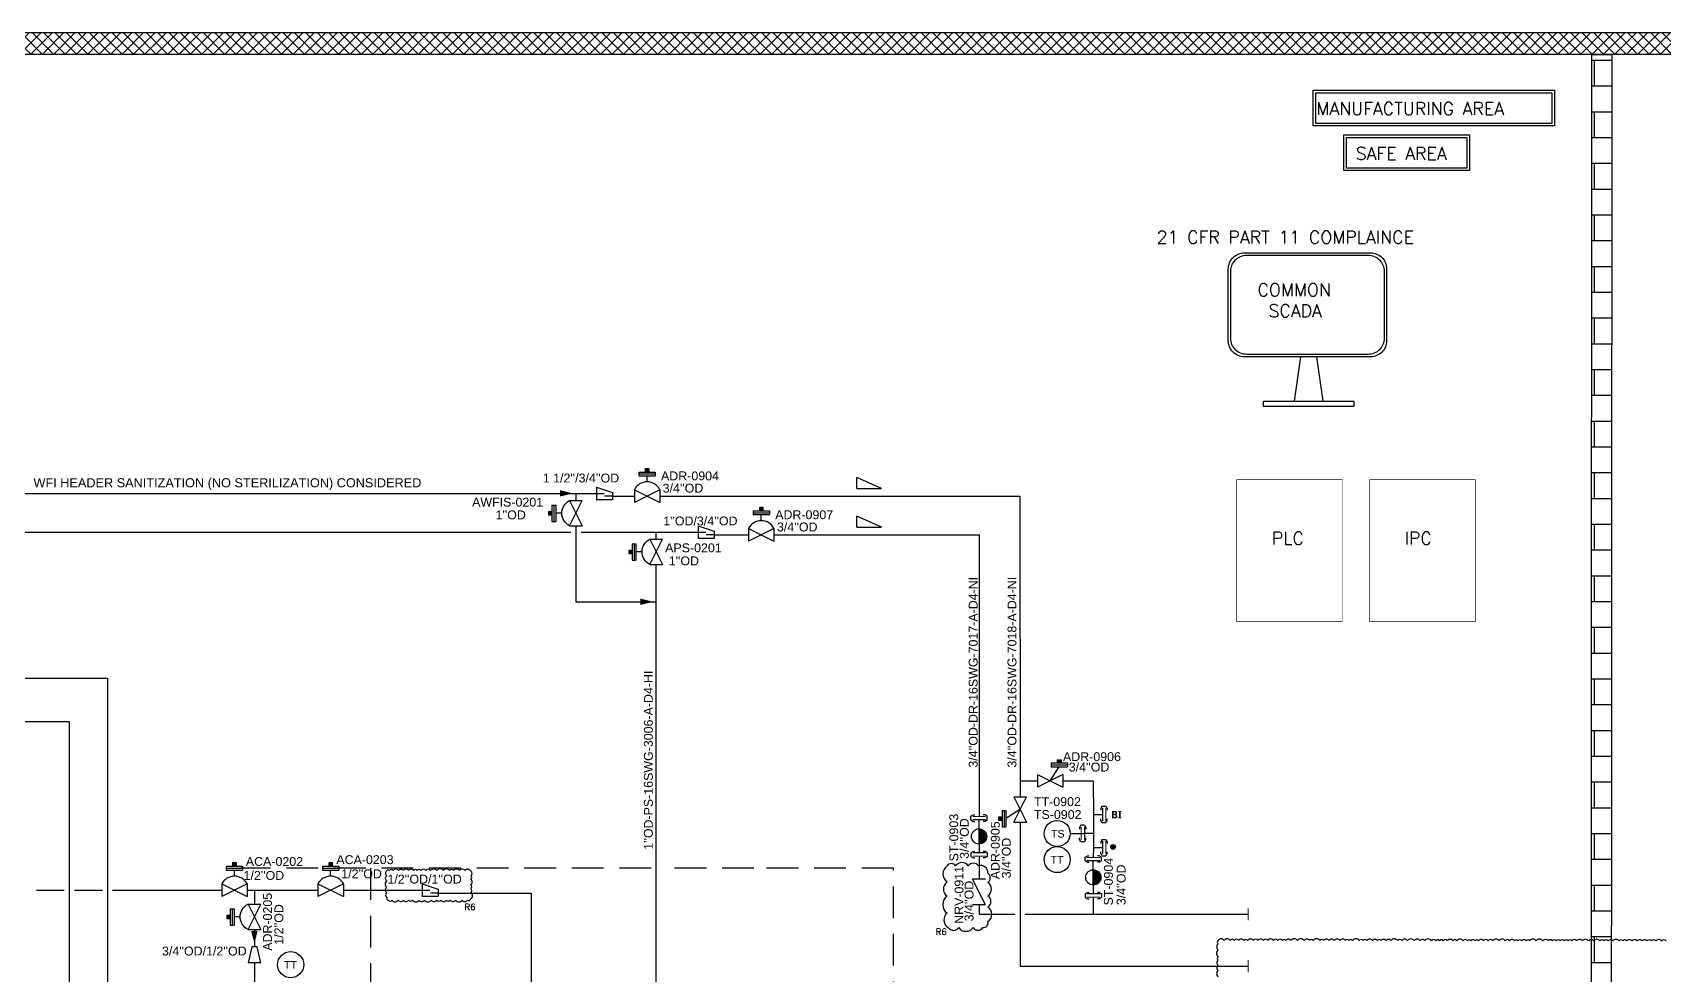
# Model space of a CAD drawing. Header units: millimetres. Extents: x -6754 to 5895, y -4820 to 1016.
# Drawn here: x -3227 to -2584, y -1371 to -999 of the extents above; entities that cross this region are included whole.
import ezdxf
from ezdxf.enums import TextEntityAlignment as Align

# ---------------------------------------------------------------- set-up
doc = ezdxf.new("R2010")
doc.units = ezdxf.units.MM
doc.linetypes.add('ACAD_ISO04W100', pattern=[30.5, 24, -3, 0.5, -3])
doc.linetypes.add('HIDDEN', pattern=[0.375, 0.25, -0.125])
doc.layers.get('0').update_dxf_attribs({"linetype": 'CONTINUOUS'})
for name, color, linetype in [('A---SIGLD-CONN-EL', 7, 'CONTINUOUS'), ('E---INDID------', 7, 'CONTINUOUS'), ('E---INDID-TEXT-25-35', 2, 'CONTINUOUS'), ('P---PFLTD-TEXT-25-35', 2, 'CONTINUOUS'), ('P---PLINB-32002', 7, 'CONTINUOUS'), ('P---PLINB-CA037', 7, 'CONTINUOUS'), ('P---PLINB-CHWR006', 7, 'CONTINUOUS'), ('P---PLINB-CON003', 7, 'CONTINUOUS'), ('P---PLINB-DRH003', 7, 'CONTINUOUS'), ('P---PLINB-DRH016', 7, 'CONTINUOUS'), ('P---PLINB-DRH060', 7, 'CONTINUOUS'), ('P---PLINB-DRH062', 7, 'CONTINUOUS'), ('P---PLINB-DRH065', 7, 'CONTINUOUS'), ('P---PLINB-DROD016', 7, 'CONTINUOUS'), ('P---PLINB-PS02', 7, 'CONTINUOUS'), ('P---PLINB-PS040', 7, 'CONTINUOUS'), ('P---PLINB-WFIS002', 7, 'CONTINUOUS'), ('P---PLINB-WFIS011', 7, 'CONTINUOUS'), ('P---PLIND-TEXT-25-35', 2, 'CONTINUOUS'), ('P---PREDD-TEXT-18-25', 3, 'CONTINUOUS'), ('P---PVLSD-TEXT-18-25', 3, 'CONTINUOUS'), ('P---PVLSD-TEXT-25-35', 2, 'CONTINUOUS'), ('P---TANKB-V02', 7, 'CONTINUOUS'), ('P---TANKB-V09', 7, 'CONTINUOUS'), ('SHEET', 7, 'CONTINUOUS'), ('VALVE', 6, 'CONTINUOUS')]:
    doc.layers.add(name, color=color, linetype=linetype)
doc.styles.add('ROMANS', font='romans.shx')
doc.styles.add('ROMANT', font='romant.shx')
doc.styles.get("Standard").update_dxf_attribs({"font": 'arial.ttf'})
doc.dimstyles.get("Standard").update_dxf_attribs({"dimtxt": 2.5, "dimasz": 2.5, "dimexe": 1.25, "dimexo": 0.625, "dimtad": 1, "dimdec": 4, "dimdsep": 46, "dimlunit": 6, "dimtxsty": 'STANDARD', "dimcen": 2.5, "dimadec": 0, "dimazin": 0, "dimtfac": 1, "dimtdec": 4, "dimtmove": 0, "dimatfit": 3, "dimfxl": 1, "dimtolj": 1, "dimtzin": 0, "dimarcsym": 0})

# ---------------------------------------------------------------- blocks, each defined once
blk = doc.blocks.new('ADV')
at = {"color": 6}
blk.add_arc((1709.4, 811.99), 5.59, 26.56505, 153.43495, dxfattribs=at)
at = {"layer": 'VALVE'}
for p, q in [((1706.18, 821.46), (1712.63, 821.46)), ((1706.18, 821.46), (1706.18, 819.98)), ((1706.18, 820.72), (1712.63, 820.72)), ((1706.18, 819.98), (1712.63, 819.98)), ((1709.4, 817.58), (1709.4, 819.98)), ((1712.63, 821.46), (1712.63, 819.98)), ((1704.4, 814.49), (1704.4, 809.49)), ((1714.4, 814.49), (1704.4, 809.49)), ((1704.4, 814.49), (1714.4, 809.49)), ((1714.4, 814.49), (1714.4, 809.49))]:
    blk.add_line(p, q, dxfattribs=at)
blk = doc.blocks.new('phi_15863337230')
at = {"color": 0, "linetype": 'ByBlock'}
blk.add_blockref('ADV', (-1709.4, -811.99), dxfattribs=at)
at = {"flags": 1}
blk.add_attdef('PHI_CONNECTIONPOINT', (-5, 0), '', height=0.1, rotation=180, dxfattribs=at)
for tag, p in [('PHI_INSERTPOINT', (0, 0)), ('PHI_CONNECTIONPOINT', (5, 0))]:
    blk.add_attdef(tag, p, '', height=0.1, dxfattribs=at)
for tag, p in [('PRJ_TAG_B', (-8.12, -5.93)), ('DNCALC', (-3.96, -9.44))]:
    blk.add_attdef(tag, p, '', height=2.5)
blk = doc.blocks.new('phi_15863337301')
at = {"color": 0, "linetype": 'ByBlock'}
blk.add_blockref('ADV', (-1709.4, -811.99), dxfattribs=at)
at = {"flags": 1}
blk.add_attdef('PHI_CONNECTIONPOINT', (-5, 0), '', height=0.1, rotation=180, dxfattribs=at)
for tag, p in [('PHI_INSERTPOINT', (0, 0)), ('PHI_CONNECTIONPOINT', (5, 0))]:
    blk.add_attdef(tag, p, '', height=0.1, dxfattribs=at)
for tag, p in [('PRJ_TAG_B', (-8.12, -5.93)), ('DNCALC', (-3.96, -9.44))]:
    blk.add_attdef(tag, p, '', height=2.5)
blk = doc.blocks.new('A$C6A174CB4')
at = {"color": 6}
for p, q in [((0, 6.3), (7.6, 6.3)), ((15.9, 3.6), (8.1, 3.6)), ((15.9, 7.3), (15.9, 0))]:
    blk.add_line(p, q, dxfattribs=at)
at = {"layer": 'VALVE', "color": 6}
for p, q in [((0, 12.6), (0, 0)), ((0, 12.6), (15.9, 7.3)), ((15.9, 0), (0, 0))]:
    blk.add_line(p, q, dxfattribs=at)
blk = doc.blocks.new('phi_16765286620')
at = {"color": 0, "linetype": 'ByBlock', "xscale": -0.395994, "yscale": 0.395994, "zscale": 0.395994, "rotation": 180}
blk.add_blockref('A$C6A174CB4', (-6.28, 1.44), dxfattribs=at)
at = {"flags": 1}
blk.add_attdef('PHI_CONNECTIONPOINT', (0, 0), '', height=0.1, dxfattribs=at)
blk.add_attdef('SPECRED', (-9.81, -7.24), '', height=2.5)
for tag in ['PHI_CONNECTIONPOINT', 'PHI_INSERTPOINT']:
    blk.add_attdef(tag, (-6.28, -1.06), '', height=0.1, rotation=180, dxfattribs=at)
blk = doc.blocks.new('APV')
at = {"color": 6}
blk.add_line((1637.22, 801.29), (1640.82, 806.87), dxfattribs=at)
at = {"layer": 'VALVE'}
for p, q in [((1632.22, 803.79), (1632.22, 798.79)), ((1642.22, 803.79), (1632.22, 798.79)), ((1632.22, 803.79), (1642.22, 798.79)), ((1637.59, 808.35), (1644.05, 808.35)), ((1637.59, 808.35), (1637.59, 806.87)), ((1637.59, 807.61), (1644.05, 807.61)), ((1637.59, 806.87), (1644.05, 806.87)), ((1642.22, 803.79), (1642.22, 798.79)), ((1644.05, 808.35), (1644.05, 806.87))]:
    blk.add_line(p, q, dxfattribs=at)
blk = doc.blocks.new('phi_16763042120')
at = {"color": 0, "linetype": 'ByBlock'}
blk.add_blockref('APV', (-1637.22, -801.29), dxfattribs=at)
at = {"flags": 1}
blk.add_attdef('PHI_CONNECTIONPOINT', (-5, 0), '', height=0.1, rotation=180, dxfattribs=at)
for tag, p in [('PHI_INSERTPOINT', (0, 0)), ('PHI_CONNECTIONPOINT', (5, 0))]:
    blk.add_attdef(tag, p, '', height=0.1, dxfattribs=at)
at = {"color": 7}
for tag, p in [('PRJ_TAG_B', (-13.53, -6.4)), ('DNCALC', (-9.38, -11.66))]:
    blk.add_attdef(tag, p, '', height=3.5, dxfattribs=at)
blk = doc.blocks.new('phi_15825452495')
at = {"color": 0, "linetype": 'ByBlock'}
blk.add_blockref('APV', (-1637.22, -801.29), dxfattribs=at)
at = {"flags": 1}
blk.add_attdef('PHI_CONNECTIONPOINT', (-5, 0), '', height=0.1, rotation=180, dxfattribs=at)
for tag, p in [('PHI_INSERTPOINT', (0, 0)), ('PHI_CONNECTIONPOINT', (5, 0))]:
    blk.add_attdef(tag, p, '', height=0.1, dxfattribs=at)
for tag, p in [('PRJ_TAG_B', (-8.12, -6.4)), ('DNCALC', (-3.96, -9.91))]:
    blk.add_attdef(tag, p, '', height=2.5)
blk = doc.blocks.new('rgyjryjyfrjfhjgfgj')
at = {"color": 0, "linetype": 'ByBlock'}
for p, q in [((716.48, 396.87), (717.39, 397.41)), ((716.48, 395.42), (717.39, 394.88)), ((717.39, 397.41), (718.05, 397.41)), ((717.39, 394.88), (718.05, 394.88)), ((722.07, 397.41), (721.4, 397.41)), ((722.07, 394.88), (721.4, 394.88)), ((722.97, 396.87), (722.07, 397.41)), ((722.97, 395.42), (722.07, 394.88)), ((722.97, 395.42), (722.97, 396.87))]:
    blk.add_line(p, q, dxfattribs=at)
at = {"color": 6, "linetype": 'ByBlock'}
blk.add_line((719.73, 391.95), (719.73, 395.48), dxfattribs=at)
at = {"color": 1, "linetype": 'ByBlock', "lineweight": 15}
blk.add_lwpolyline([(717.23, 396.8), (722.23, 396.8)], dxfattribs=at)
at = {"color": 6, "linetype": 'ByBlock'}
blk.add_lwpolyline([(717.23, 395.48), (722.23, 395.48)], dxfattribs=at)
blk = doc.blocks.new('phi_15825218758')
at = {"color": 0, "linetype": 'ByBlock'}
blk.add_line((-3.24, 3.47), (-3.24, 4.92), dxfattribs=at)
blk.add_blockref('rgyjryjyfrjfhjgfgj', (-719.73, -391.95), dxfattribs=at)
at = {"flags": 1}
for p, rotation in [((0, 4.85), 90), ((0, 0), 270)]:
    blk.add_attdef('PHI_CONNECTIONPOINT', p, '', height=0.1, rotation=rotation, dxfattribs=at)
blk = doc.blocks.new('phi_158252426326')
at = {"color": 0, "linetype": 'ByBlock'}
blk.add_line((-4.27, 0), (1.56, 0), dxfattribs=at)
blk.add_circle((-9.41, 0), 5.14, dxfattribs=at)
blk.add_text('TS', height=3, dxfattribs=at).set_placement((-11.86, -1.59))
blk.add_attdef('DEVICE', (-13.49, 5.97), '', height=3.5)
at = {"flags": 1}
for tag in ['PHI_CONNECTIONPOINT', 'PHI_INSERTPOINT']:
    blk.add_attdef(tag, (-16.11, -0.29), '', height=0.1, dxfattribs=at)
blk = doc.blocks.new('phi_158252436928')
at = {"color": 0, "linetype": 'ByBlock'}
blk.add_circle((-5.14, 0), 5.14, dxfattribs=at)
blk.add_text('TT', height=3, rotation=359.98786, dxfattribs=at).set_placement((-7.75, -1.58))
at = {"flags": 1}
for tag in ['PHI_CONNECTIONPOINT', 'PHI_INSERTPOINT']:
    blk.add_attdef(tag, (0, 0), '', height=0.1, rotation=359.98786, dxfattribs=at)
blk.add_attdef('DEVICE', (-12.28, -9.32), '', height=3.5)
blk = doc.blocks.new('ST1')
at = {"linetype": 'ByBlock'}
h = blk.add_hatch(color=0, dxfattribs=at)
h.dxf.hatch_style = 1
h.paths.add_polyline_path([(289.45, -286.11), (289.45, -291.11, 0.414214), (291.95, -288.61, 0.414214)])
at = {"color": 0, "linetype": 'ByBlock'}
blk.add_line((289.45, -291.11), (289.45, -286.11), dxfattribs=at)
blk.add_circle((289.45, -288.61), 2.5, dxfattribs=at)
blk = doc.blocks.new('phi_15831288483')
at = {"color": 0, "linetype": 'ByBlock', "xscale": 1.2, "yscale": 1.2, "zscale": 1.2}
blk.add_blockref('ST1', (-347.34, 343.33), dxfattribs=at)
at = {"extrusion": (7.4988e-33, 1.22465e-16, -1), "flags": 1}
for tag, p, rotation in [('PHI_CONNECTIONPOINT', (0, -0.19), 90), ('PHI_CONNECTIONPOINT', (0, -6), 270), ('PHI_INSERTPOINT', (0, -6), 180)]:
    blk.add_attdef(tag, p, '', height=0.1, rotation=rotation, dxfattribs=at)
for tag, p in [('CODE', (4.53, -2.75)), ('DN1', (6.61, -7.4))]:
    blk.add_attdef(tag, p, '', height=3.5)
blk = doc.blocks.new('phi_16777711712')
at = {"color": 0, "linetype": 'ByBlock', "xscale": -0.395994, "yscale": 0.395994, "zscale": 0.395994, "rotation": 180}
blk.add_blockref('A$C6A174CB4', (-6.28, 1.44), dxfattribs=at)
at = {"flags": 1}
blk.add_attdef('PHI_CONNECTIONPOINT', (0, 0), '', height=0.1, dxfattribs=at)
blk.add_attdef('SPECRED', (-9.81, -7.24), '', height=2.5)
for tag in ['PHI_CONNECTIONPOINT', 'PHI_INSERTPOINT']:
    blk.add_attdef(tag, (-6.28, -1.06), '', height=0.1, rotation=180, dxfattribs=at)
blk = doc.blocks.new('A$C25422821')
at = {"color": 6}
blk.add_line((15.9, 9), (15.9, 3.6), dxfattribs=at)
at = {"layer": 'VALVE', "color": 6}
for p, q in [((0, 12.6), (0, 0)), ((0, 12.6), (15.9, 9)), ((15.9, 3.6), (0, 0))]:
    blk.add_line(p, q, dxfattribs=at)
blk = doc.blocks.new('phi_15825407484')
at = {"color": 0, "linetype": 'ByBlock', "xscale": 0.3945994, "yscale": 0.3945994, "zscale": 0.3945994}
blk.add_blockref('A$C25422821', (-6.26, -2.49), dxfattribs=at)
at = {"flags": 1}
for tag in ['PHI_CONNECTIONPOINT', 'PHI_INSERTPOINT']:
    blk.add_attdef(tag, (-6.26, 0), '', height=0.1, rotation=180, dxfattribs=at)
blk.add_attdef('PHI_CONNECTIONPOINT', (0, 0), '', height=0.1, dxfattribs=at)
blk.add_attdef('SPECRED', (-9.78, -6.17), '', height=2.5)
blk = doc.blocks.new('A$C66D9105F')
at = {"color": 5}
for p, q in [((0, 0), (0, 4.35)), ((9.77, 0), (0, 4.35)), ((0, 0), (9.77, 0))]:
    blk.add_line(p, q, dxfattribs=at)
blk = doc.blocks.new('A$C73A0612B')
at = {"layer": 'VALVE'}
for p, q in [((0, 12.6), (0, 0)), ((25.3, 12.6), (25.3, 0))]:
    blk.add_line(p, q, dxfattribs=at)
at = {"color": 6}
blk.add_leader([(25.3, 12.6), (0, 0)], dimstyle='STANDARD', override={"dimasz": 5}, dxfattribs=at)
blk = doc.blocks.new('phi_15826258899')
at = {"color": 0, "linetype": 'ByBlock', "xscale": 0.4, "yscale": 0.4, "zscale": 0.4}
blk.add_blockref('A$C73A0612B', (-5.05, -2.53), dxfattribs=at)
at = {"flags": 1}
blk.add_attdef('PHI_CONNECTIONPOINT', (-5.05, 0), '', height=0.1, rotation=180, dxfattribs=at)
for tag, p in [('PHI_INSERTPOINT', (0, 0)), ('PHI_CONNECTIONPOINT', (5.05, 0))]:
    blk.add_attdef(tag, p, '', height=0.1, dxfattribs=at)
for tag, p in [('TAG_PRJ', (-5.8, -5.6)), ('CODE', (-3.82, -8.78)), ('DNCALC', (-3.82, -12.17))]:
    blk.add_attdef(tag, p, '', height=2.5)

msp = doc.modelspace()

# ---------------------------------------------------------------- hatches: boundary and pattern name
h = msp.add_hatch()
h.set_pattern_fill('ANSI37', color=256)
h.set_pattern_definition([(45, (-3696.5226, -1328.917), (-2.245064, 2.245064), []), (135, (-3696.5226, -1328.917), (-2.245064, -2.245064), [])])
h.paths.add_polyline_path([(-1117.68, -1007.98), (-1117.68, -999.38), (-3957.14, -999.38), (-3957.14, -1007.98)])
h = msp.add_hatch()
h.set_pattern_fill('AR-B816', color=44, scale=0.05)
h.set_pattern_definition([(0, (-3251.266, -1741.792), (0, 10.16), []), (90, (-3251.266, -1741.792), (-10.16, 10.16), [10.16, -10.16])])
h.paths.add_polyline_path([(-2604.44, -1007.98), (-2612.24, -1007.98), (-2612.79, -2153.18), (-2604.99, -2153.18)])
h = msp.add_hatch(color=1)
h.dxf.hatch_style = 1
h.paths.add_polyline_path([(-2985.13, -1172.58), (-2983.89, -1172.58), (-2983.89, -1171.13), (-2985.13, -1171.13)])
h = msp.add_hatch(color=1)
h.dxf.hatch_style = 1
h.paths.add_polyline_path([(-3023.23, -1189.54), (-3021.99, -1189.54), (-3021.99, -1188.09), (-3023.23, -1188.09)])
h = msp.add_hatch(color=1)
h.dxf.hatch_style = 1
h.paths.add_polyline_path([(-2940.14, -1187.89), (-2938.9, -1187.89), (-2938.9, -1186.44), (-2940.14, -1186.44)])
h = msp.add_hatch(color=1)
h.dxf.hatch_style = 1
h.paths.add_polyline_path([(-2991.61, -1204.78), (-2990.37, -1204.78), (-2990.37, -1203.33), (-2991.61, -1203.33)])
h = msp.add_hatch(color=1)
h.dxf.hatch_style = 1
h.paths.add_polyline_path([(-2822.82, -1287.25), (-2821.37, -1287.25), (-2821.37, -1286.01), (-2822.82, -1286.01)])
h = msp.add_hatch(color=1)
h.dxf.hatch_style = 1
h.paths.add_polyline_path([(-2844.62, -1309.93), (-2844.62, -1308.48), (-2845.86, -1308.48), (-2845.86, -1309.93)])
h = msp.add_hatch(color=256)
h.dxf.hatch_style = 1
h.paths.add_polyline_path([(-2801.89, -1320.36, 1), (-2799.99, -1320.36, 1)])
h = msp.add_hatch(color=1)
h.dxf.hatch_style = 1
h.paths.add_polyline_path([(-3146.48, -1327.99), (-3146.48, -1326.54), (-3147.72, -1326.54), (-3147.72, -1327.99)])
h = msp.add_hatch(color=1)
h.dxf.hatch_style = 1
h.paths.add_polyline_path([(-3108.57, -1327.99), (-3108.57, -1326.54), (-3109.81, -1326.54), (-3109.81, -1327.99)])
h = msp.add_hatch(color=1)
h.dxf.hatch_style = 1
h.paths.add_polyline_path([(-3148.72, -1348.66), (-3148.72, -1347.21), (-3149.96, -1347.21), (-3149.96, -1348.66)])

# ---------------------------------------------------------------- linework, layer by layer
for p, q in [((-2727.03, -1127.17), (-2729.56, -1144.65)), ((-2715.29, -1127.17), (-2721.66, -1127.17)), ((-2718.14, -1144.65), (-2720.67, -1127.17)), ((-2729.56, -1144.65), (-2718.14, -1144.65))]:
    msp.add_line(p, q)
for points in [[(-3957.14, -999.38), (-1117.68, -999.38), (-1117.68, -1007.98), (-3957.14, -1007.98)], [(-2741.7, -1144.65), (-2706, -1144.65), (-2706, -1146.73), (-2741.7, -1146.73)]]:
    msp.add_lwpolyline(points, close=True)
at = {"color": 44}
msp.add_lwpolyline([(-2604.44, -1007.98), (-2604.99, -2153.18), (-2612.79, -2153.18), (-2612.24, -1007.98)], close=True, dxfattribs=at)
at = {"color": 1}
for points in [[(-2627.04, -1036.14), (-2722.04, -1036.14), (-2722.04, -1022.06), (-2627.04, -1022.06)], [(-2628.04, -1035.14), (-2721.04, -1035.14), (-2721.04, -1023.06), (-2628.04, -1023.06)], [(-2660.5, -1053.79), (-2709.99, -1053.79), (-2709.99, -1039.72), (-2660.5, -1039.72)], [(-2661.5, -1052.79), (-2708.99, -1052.79), (-2708.99, -1040.72), (-2661.5, -1040.72)], [(-2985.13, -1171.13), (-2983.89, -1171.13), (-2983.89, -1172.58), (-2985.13, -1172.58)], [(-3023.23, -1188.09), (-3021.99, -1188.09), (-3021.99, -1189.54), (-3023.23, -1189.54)], [(-2940.14, -1186.44), (-2938.9, -1186.44), (-2938.9, -1187.89), (-2940.14, -1187.89)], [(-2991.61, -1203.33), (-2990.37, -1203.33), (-2990.37, -1204.78), (-2991.61, -1204.78)], [(-2821.37, -1286.01), (-2821.37, -1287.25), (-2822.82, -1287.25), (-2822.82, -1286.01)], [(-2845.86, -1308.48), (-2844.62, -1308.48), (-2844.62, -1309.93), (-2845.86, -1309.93)], [(-3147.72, -1326.54), (-3146.48, -1326.54), (-3146.48, -1327.99), (-3147.72, -1327.99)], [(-3109.81, -1326.54), (-3108.57, -1326.54), (-3108.57, -1327.99), (-3109.81, -1327.99)], [(-3149.96, -1347.21), (-3148.72, -1347.21), (-3148.72, -1348.66), (-3149.96, -1348.66)]]:
    msp.add_lwpolyline(points, close=True, dxfattribs=at)
for points in [[(-2749.18, -1086.16), (-2699.47, -1086.16, -0.414214), (-2693.15, -1092.49), (-2693.15, -1120.85, -0.414214), (-2699.47, -1127.17), (-2749.18, -1127.17, -0.414214), (-2755.5, -1120.85), (-2755.5, -1092.49, -0.414214)], [(-2748.23, -1087.11), (-2700.42, -1087.11, -0.414214), (-2694.1, -1093.44), (-2694.1, -1119.9, -0.414214), (-2700.42, -1126.22), (-2748.23, -1126.22, -0.414214), (-2754.55, -1119.9), (-2754.55, -1093.44, -0.414214)]]:
    msp.add_lwpolyline(points, format="xyb", close=True)
at = {"color": 6, "const_width": 0.25}
for points in [[(-2752.17, -1175.62), (-2710.51, -1175.62), (-2710.51, -1231.52), (-2752.17, -1231.52)], [(-2699.85, -1175.62), (-2658.19, -1175.62), (-2658.19, -1231.52), (-2699.85, -1231.52)]]:
    msp.add_lwpolyline(points, close=True, dxfattribs=at)
at = {"color": 1}
for points in [[(-3087.11, -1329.66, 0.520567), (-3087.11, -1331.68, 0.520567), (-3087.11, -1333.79, 0.520567), (-3087.11, -1336.24, 0.520567), (-3087.11, -1338.39, 0.520567), (-3087.11, -1340.21, 0.520567), (-3086.48, -1341.33, 0.520567), (-3085.08, -1341.33, 0.520567), (-3082.57, -1341.33, 0.520567), (-3080.48, -1341.33, 0.520567), (-3078.41, -1341.33, 0.520567), (-3076.97, -1341.33, 0.520567), (-3074.36, -1341.33, 0.520567), (-3072.18, -1341.33, 0.520567), (-3069.56, -1341.33, 0.520567), (-3067.42, -1341.33, 0.520567), (-3065.73, -1341.33, 0.520567), (-3063.66, -1341.33, 0.520567), (-3062.1, -1341.33, 0.520567), (-3059.98, -1341.33, 0.520567), (-3057.44, -1341.33, 0.520567), (-3055.36, -1341.33, 0.520567), (-3053.96, -1340.81, 0.520567), (-3053.96, -1338.34, 0.520567), (-3053.96, -1336.85, 0.520567), (-3053.96, -1335.21, 0.520567), (-3053.96, -1333.16, 0.520567), (-3053.96, -1331.71, 0.520567), (-3053.96, -1329.85, 0.520567), (-3056.29, -1329.66, 0.520567), (-3058.49, -1329.66, 0.520567), (-3060.69, -1329.66, 0.520567), (-3062.37, -1329.66, 0.520567), (-3064.8, -1329.66, 0.520567), (-3067.35, -1329.66, 0.520567), (-3069.79, -1329.66, 0.520567), (-3071.7, -1329.66, 0.520567), (-3073.56, -1329.66, 0.520567), (-3075.04, -1329.66, 0.520567), (-3076.46, -1329.66, 0.520567), (-3078.54, -1329.66, 0.520567), (-3080.54, -1329.66, 0.520567), (-3082.47, -1329.66, 0.520567), (-3084.57, -1329.66, 0.520567), (-3086.07, -1329.66, 0.520567)], [(-2866.29, -1327.81, 0.520567), (-2866.29, -1334.15, 0.520567), (-2866.29, -1339.8, 0.520567), (-2866.29, -1346.41, 0.520567), (-2865.83, -1352.16, 0.520567), (-2861.66, -1352.16, 0.520567), (-2856.09, -1352.16, 0.520567), (-2852.17, -1352.16, 0.520567), (-2850.22, -1349.76, 0.520567), (-2850.22, -1344.03, 0.520567), (-2850.22, -1339.57, 0.520567), (-2850.22, -1334.33, 0.520567), (-2850.22, -1330.71, 0.520567), (-2853.94, -1327.81, 0.520567), (-2857.94, -1327.81, 0.520567), (-2862.95, -1327.81, 0.520567)]]:
    msp.add_lwpolyline(points, format="xyb", close=True, dxfattribs=at)
at = {"const_width": 0.5}
for points in [[(-2747.69, -1344.5), (-2747.69, -1349.32)], [(-2747.69, -1364.98), (-2747.69, -1369.81)]]:
    msp.add_lwpolyline(points, dxfattribs=at)
at = {"color": 1}
msp.add_lwpolyline([(-2583.03, -1357.43, 0.520567), (-2584.78, -1357.43, 0.520567), (-2587.03, -1357.42, 0.520567), (-2588.82, -1357.42, 0.520567), (-2590.52, -1357.42, 0.520567), (-2592.48, -1357.42, 0.520567), (-2594.41, -1357.41, 0.520567), (-2596.49, -1357.41, 0.520567), (-2598.49, -1357.41, 0.520567), (-2600.04, -1357.41, 0.520567), (-2601.53, -1357.4, 0.520567), (-2603.95, -1357.4, 0.520567), (-2605.8, -1357.4, 0.520567), (-2607.36, -1357.39, 0.520567), (-2609.12, -1357.39, 0.520567), (-2611.59, -1357.39, 0.520567), (-2613.57, -1357.39, 0.520567), (-2616, -1357.38, 0.520567), (-2618.23, -1357.38, 0.520567), (-2620.14, -1357.38, 0.520567), (-2621.62, -1357.37, 0.520567), (-2623.02, -1357.37, 0.520567), (-2624.69, -1357.37, 0.520567), (-2626.32, -1357.37, 0.520567), (-2627.76, -1357.36, 0.520567), (-2629.47, -1357.36, 0.520567), (-2631.54, -1357.36, 0.520567), (-2634.18, -1357.36, 0.520567), (-2636.76, -1357.35, 0.520567), (-2638.11, -1357.35, 0.520567), (-2639.91, -1357.35, 0.520567), (-2641.32, -1357.35, 0.520567), (-2642.71, -1357.34, 0.520567), (-2644.69, -1357.34, 0.520567), (-2646.42, -1357.34, 0.520567), (-2648.86, -1357.33, 0.520567), (-2651.21, -1357.33, 0.520567), (-2653.12, -1357.33, 0.520567), (-2654.92, -1357.33, 0.520567), (-2656.87, -1357.32, 0.520567), (-2658.3, -1357.32, 0.520567), (-2659.89, -1357.32, 0.520567), (-2661.27, -1357.32, 0.520567), (-2662.96, -1357.31, 0.520567), (-2665.41, -1357.31, 0.520567), (-2667, -1357.31, 0.520567), (-2669.18, -1357.3, 0.520567), (-2670.79, -1357.3, 0.520567), (-2672.25, -1357.3, 0.520567), (-2673.72, -1357.3, 0.520567), (-2675.43, -1357.3, 0.520567), (-2678.02, -1357.29, 0.520567), (-2679.95, -1357.29, 0.520567), (-2682.29, -1357.29, 0.520567), (-2684.89, -1357.28, 0.520567), (-2687.13, -1357.28, 0.520567), (-2688.75, -1357.28, 0.520567), (-2691.38, -1357.27, 0.520567), (-2693.34, -1357.27, 0.520567), (-2695.29, -1357.27, 0.520567), (-2696.78, -1357.26, 0.520567), (-2698.71, -1357.26, 0.520567), (-2700.86, -1357.26, 0.520567), (-2702.27, -1357.26, 0.520567), (-2704.01, -1357.25, 0.520567), (-2706.59, -1357.25, 0.520567), (-2707.95, -1357.25, 0.520567), (-2709.42, -1357.25, 0.520567), (-2711.46, -1357.24, 0.520567), (-2713.81, -1357.24, 0.520567), (-2715.78, -1357.24, 0.520567), (-2717.93, -1357.23, 0.520567), (-2719.47, -1357.23, 0.520567), (-2722.07, -1357.23, 0.520567), (-2723.46, -1357.23, 0.520567), (-2725.63, -1357.22, 0.520567), (-2728.27, -1357.22, 0.520567), (-2730.84, -1357.21, 0.520567), (-2732.8, -1357.21, 0.520567), (-2734.18, -1357.21, 0.520567), (-2735.95, -1357.21, 0.520567), (-2737.69, -1357.2, 0.520567), (-2739.97, -1357.2, 0.520567), (-2741.64, -1357.2, 0.520567), (-2743.76, -1357.2, 0.520567), (-2745.67, -1357.19, 0.520567), (-2747.94, -1357.19, 0.520567), (-2749.28, -1357.19, 0.520567), (-2751.39, -1357.19, 0.520567), (-2753.18, -1357.18, 0.520567), (-2754.84, -1357.18, 0.520567), (-2757.15, -1357.18, 0.520567), (-2759.5, -1357.17, 0.520567), (-2759.5, -1358.52, 0.520567), (-2759.5, -1360.94, 0.520567), (-2759.5, -1363.6, 0.520567), (-2759.5, -1364.99, 0.520567), (-2759.5, -1367.03, 0.520567), (-2759.5, -1369.04, 0.520567), (-2759.5, -1371.47, 0.520567)], format="xyb", dxfattribs=at)
msp.add_circle((-2800.94, -1320.36), 0.952)
at = {"layer": 'A---SIGLD-CONN-EL', "color": 7, "linetype": 'HIDDEN', "ltscale": 50}
for points in [[(-2982.89, -1328.73), (-3144.49, -1328.73)], [(-3093.43, -1328.73), (-3093.43, -1569.02)], [(-2942.4, -1328.73), (-2978.89, -1328.73)], [(-2887.42, -1328.73), (-2942.4, -1328.73)], [(-2887.42, -1423.4), (-2887.42, -1328.73)]]:
    msp.add_lwpolyline(points, dxfattribs=at)
at = {"layer": 'P---PLINB-32002', "color": 32, "linetype": 'Continuous', "ltscale": 0.1}
msp.add_line((-2980.9, -1199.05), (-2980.9, -1196.29), dxfattribs=at)
for points in [[(-3416.05, -1196.29), (-3014.53, -1196.29)], [(-3010.53, -1196.29), (-2980.79, -1196.29)], [(-2980.79, -1196.29), (-2964.42, -1196.29)]]:
    msp.add_lwpolyline(points, dxfattribs=at)
at = {"layer": 'P---PLINB-CA037', "color": 152, "linetype": 'Continuous', "ltscale": 0.1}
for points in [[(-3225.15, -1337.45), (-3214.15, -1337.45)], [(-3210.15, -1337.45), (-3199.15, -1337.45)], [(-3195.15, -1337.45), (-3152.1, -1337.45)], [(-3142.1, -1337.45), (-3139.25, -1337.45)], [(-3139.25, -1337.45), (-3114.19, -1337.45)], [(-3104.19, -1337.45), (-3073.09, -1337.45)], [(-3066.81, -1338.51), (-3030.23, -1338.51)], [(-3030.23, -1338.51), (-3030.23, -1461.09)]]:
    msp.add_lwpolyline(points, dxfattribs=at)
at = {"layer": 'P---PLINB-CHWR006', "color": 5, "linetype": 'Continuous', "ltscale": 0.1}
for points in [[(-3212.15, -1271.09), (-3414.06, -1271.07)], [(-3212.15, -1663.55), (-3212.15, -1271.09)]]:
    msp.add_lwpolyline(points, dxfattribs=at)
at = {"layer": 'P---PLINB-CON003', "color": 230, "linetype": 'ACAD_ISO04W100', "const_width": 0.5}
for points in [[(-2853.71, -1346.89), (-2839.56, -1346.9)], [(-2835.56, -1346.9), (-2808.69, -1346.91)], [(-2808.69, -1346.91), (-2747.69, -1346.91)]]:
    msp.add_lwpolyline(points, dxfattribs=at)
at = {"layer": 'P---PLINB-DRH003', "color": 240, "linetype": 'ACAD_ISO04W100', "const_width": 0.5}
msp.add_lwpolyline([(-2747.69, -1367.38), (-2837.56, -1367.38)], dxfattribs=at)
at = {"layer": 'P---PLINB-DRH016', "color": 7, "linetype": 'Continuous', "ltscale": 0.1}
msp.add_lwpolyline([(-3139.23, -1366), (-3139.22, -1374.37)], dxfattribs=at)
at = {"layer": 'P---PLINB-DRH060', "color": 7, "linetype": 'Continuous', "ltscale": 0.1}
for points in [[(-2998.27, -1182.04), (-2989.51, -1182.04)], [(-2979.51, -1182.04), (-2837.64, -1182.04)], [(-2837.64, -1182.04), (-2837.56, -1294.31)], [(-2837.56, -1294.31), (-2837.56, -1300.6)], [(-2837.56, -1310.6), (-2837.56, -1367.38)]]:
    msp.add_lwpolyline(points, dxfattribs=at)
at = {"layer": 'P---PLINB-DRH062', "color": 7, "linetype": 'Continuous', "ltscale": 0.1}
for points in [[(-2958.14, -1197.35), (-2944.52, -1197.35)], [(-2934.52, -1197.35), (-2853.71, -1197.35)], [(-2853.71, -1197.35), (-2853.71, -1308.35)], [(-2853.71, -1324.06), (-2853.71, -1333.02)], [(-2853.71, -1343.12), (-2853.71, -1346.89)]]:
    msp.add_lwpolyline(points, dxfattribs=at)
at = {"layer": 'P---PLINB-DRH065', "color": 7, "linetype": 'Continuous', "ltscale": 0.1}
for points in [[(-2837.56, -1294.31), (-2830.7, -1294.31)], [(-2820.7, -1294.31), (-2808.69, -1294.31)], [(-2808.69, -1294.31), (-2808.67, -1307.54)], [(-2808.67, -1307.54), (-2808.67, -1315.06)], [(-2853.71, -1313.39), (-2853.71, -1319.2)], [(-2808.67, -1315.06), (-2808.67, -1320.62)], [(-2808.67, -1320.62), (-2808.69, -1324.49)], [(-2808.69, -1329.54), (-2808.69, -1335.35)], [(-2808.69, -1340.2), (-2808.69, -1346.91)]]:
    msp.add_lwpolyline(points, dxfattribs=at)
at = {"layer": 'P---PLINB-DROD016', "color": 7, "linetype": 'Continuous', "ltscale": 0.1}
for points in [[(-3139.25, -1337.45), (-3139.25, -1342.93)], [(-3139.25, -1352.93), (-3139.23, -1359.74)]]:
    msp.add_lwpolyline(points, dxfattribs=at)
at = {"layer": 'P---PLINB-DROD016', "color": 7, "linetype": 'ByBlock'}
msp.add_solid([(-3139.23, -1358.49), (-3138, -1353.49), (-3140.5, -1353.5)], dxfattribs=at)
at = {"layer": 'P---PLINB-PS02', "color": 32, "linetype": 'Continuous', "ltscale": 0.1}
for points in [[(-3414.06, -1253.89), (-3197.15, -1253.89)], [(-3197.15, -1253.89), (-3197.15, -1641.52)]]:
    msp.add_lwpolyline(points, dxfattribs=at)
at = {"layer": 'P---PLINB-PS040', "color": 32, "linetype": 'Continuous', "ltscale": 0.1}
msp.add_line((-2980.9, -1449.07), (-2980.9, -1209.05), dxfattribs=at)
at = {"layer": 'P---PLINB-WFIS002', "color": 92, "linetype": 'Continuous', "ltscale": 0.1}
for points in [[(-3430.36, -1180.98), (-3012.53, -1180.98)], [(-3012.53, -1180.98), (-3004.55, -1180.98)]]:
    msp.add_lwpolyline(points, dxfattribs=at)
at = {"layer": 'P---PLINB-WFIS002', "color": 5, "linetype": 'ByBlock'}
msp.add_solid([(-3013.78, -1180.98), (-3018.78, -1182.23), (-3018.78, -1179.73)], dxfattribs=at)
at = {"layer": 'P---PLINB-WFIS011', "color": 92, "linetype": 'Continuous', "ltscale": 0.1}
for points in [[(-3012.53, -1180.98), (-3012.53, -1183.81)], [(-3012.53, -1193.81), (-3012.53, -1223.72)], [(-3012.53, -1223.72), (-2980.89, -1223.72)]]:
    msp.add_lwpolyline(points, dxfattribs=at)
at = {"layer": 'P---PLINB-WFIS011', "color": 5, "linetype": 'ByBlock'}
msp.add_solid([(-2982.14, -1223.72), (-2987.14, -1224.97), (-2987.14, -1222.47)], dxfattribs=at)

# ---------------------------------------------------------------- block references
for p in [(-2901.87, -1179.04), (-2901.87, -1194.36)]:
    msp.add_blockref('A$C66D9105F', p)
at = {"layer": 'E---INDID------'}
ref = msp.add_blockref('phi_158252436928', (-2817.79, -1325.34), dxfattribs=at)
ref.add_attrib('DEVICE', 'TT-0902', (-2832.07, -1304.26), dxfattribs={"layer": 'E---INDID-TEXT-25-35', "color": 7, "height": 3.5})
ref = msp.add_blockref('phi_15826258899', (-2853.71, -1338.07), dxfattribs=dict(at, rotation=269.9999999999999))
ref.add_attrib('CODE', 'NRV-0911', dxfattribs={"layer": 'P---PVLSD-TEXT-18-25', "color": 7, "height": 3.5, "rotation": 90}).set_placement((-2863.36, -1327.84), align=Align.TOP_RIGHT)
ref.add_attrib('DNCALC', "3/4''OD", dxfattribs={"layer": 'P---PVLSD-TEXT-18-25', "color": 7, "height": 3.5, "rotation": 90}).set_placement((-2859.41, -1333.69), align=Align.TOP_RIGHT)
ref = msp.add_blockref('phi_158252436928', (-3119.81, -1366.76), dxfattribs=at)
ref.add_attrib('DEVICE', 'TT-0203', (-3131.15, -1391.28), dxfattribs={"layer": 'E---INDID-TEXT-25-35', "color": 7, "height": 3.5})
at = {"layer": 'P---PLINB-DRH060'}
ref = msp.add_blockref('phi_16777711712', (-2998.19, -1182.04), dxfattribs=dict(at, xscale=-1, rotation=180))
ref.add_attrib('SPECRED', "1 1/2''/3/4''OD", dxfattribs={"layer": 'P---PREDD-TEXT-18-25', "color": 7, "height": 3.5}).set_placement((-2995.51, -1173.2), align=Align.TOP_RIGHT)
at = {"layer": 'P---PLINB-DRH062'}
ref = msp.add_blockref('phi_16765286620', (-2958.14, -1197.35), dxfattribs=dict(at, xscale=-1, rotation=180))
ref.add_attrib('SPECRED', "1''OD/3/4''OD", dxfattribs={"layer": 'P---PREDD-TEXT-18-25', "color": 7, "height": 3.5}).set_placement((-2948.88, -1190.11), align=Align.TOP_RIGHT)
at = {"layer": 'P---PLINB-DRH062', "xscale": -1}
msp.add_blockref('phi_15825218758', (-2853.71, -1313.2), dxfattribs=at)
at = {"layer": 'P---PLINB-DRH062'}
ref = msp.add_blockref('phi_16765286620', (-3066.81, -1338.51), dxfattribs=dict(at, xscale=-1, rotation=180))
ref.add_attrib('SPECRED', "1/2''OD/1''OD", dxfattribs={"layer": 'P---PREDD-TEXT-18-25', "color": 7, "height": 3.5}).set_placement((-3057.54, -1331.27), align=Align.TOP_RIGHT)
at = {"layer": 'P---PLINB-DRH065'}
for p, rotation in [((-2808.67, -1307.54), 270), ((-2853.71, -1319.2), 180), ((-2808.67, -1320.62), 270), ((-2808.69, -1335.35), 180)]:
    msp.add_blockref('phi_15825218758', p, dxfattribs=dict(at, rotation=rotation))
ref = msp.add_blockref('phi_15831288483', (-2853.71, -1313.2), dxfattribs=at)
ref.add_attrib('DN1', "3/4''OD", (-2857.76, -1325.06), dxfattribs={"layer": 'P---PFLTD-TEXT-25-35', "color": 7, "height": 3.5, "rotation": 90})
ref.add_attrib('CODE', 'ST-0903', (-2861.9, -1326.04), dxfattribs={"layer": 'P---PFLTD-TEXT-25-35', "color": 7, "height": 3.5, "rotation": 90})
ref = msp.add_blockref('phi_158252426326', (-2813.52, -1315.06), dxfattribs=at)
ref.add_attrib('DEVICE', 'TS-0902', (-2832.1, -1309.33), dxfattribs={"layer": 'E---INDID-TEXT-25-35', "color": 7, "height": 3.5})
at = {"layer": 'P---PLINB-DRH065', "xscale": -1, "rotation": 90}
msp.add_blockref('phi_15825218758', (-2808.67, -1315.06), dxfattribs=at)
at = {"layer": 'P---PLINB-DRH065', "xscale": -1}
msp.add_blockref('phi_15825218758', (-2808.69, -1329.35), dxfattribs=at)
at = {"layer": 'P---PLINB-DRH065'}
ref = msp.add_blockref('phi_15831288483', (-2808.69, -1329.35), dxfattribs=at)
ref.add_attrib('DN1', "3/4''OD", (-2795.99, -1343.29), dxfattribs={"layer": 'P---PFLTD-TEXT-25-35', "color": 7, "height": 3.5, "rotation": 90})
ref.add_attrib('CODE', 'ST-0904', (-2801, -1343.4), dxfattribs={"layer": 'P---PFLTD-TEXT-25-35', "color": 7, "height": 3.5, "rotation": 90})
at = {"layer": 'P---PLINB-DROD016'}
ref = msp.add_blockref('phi_15825407484', (-3139.23, -1359.74), dxfattribs=dict(at, xscale=-1, rotation=270))
ref.add_attrib('SPECRED', "3/4''OD/1/2''OD", dxfattribs={"layer": 'P---PREDD-TEXT-18-25', "color": 7, "height": 3.5}).set_placement((-3142.29, -1359.64), align=Align.TOP_RIGHT)
at = {"layer": 'P---TANKB-V02', "extrusion": (-1.96938e-32, 1.22465e-16, -1)}
ref = msp.add_blockref('phi_15863337301', (3012.53, -1188.81), dxfattribs=dict(at, rotation=270))
ref.add_attrib('DNCALC', "1''OD", (-3044.21, -1191.23), dxfattribs={"layer": 'P---PVLSD-TEXT-18-25', "color": 7, "height": 3.5})
ref.add_attrib('PRJ_TAG_B', 'AWFIS-0201', (-3053.46, -1186.21), dxfattribs={"layer": 'P---PVLSD-TEXT-18-25', "color": 7, "height": 3.5})
at = {"layer": 'P---TANKB-V02', "extrusion": (2.44929e-16, 1.22465e-16, -1)}
ref = msp.add_blockref('phi_15863337301', (2980.9, -1204.05), dxfattribs=dict(at, rotation=270))
ref.add_attrib('DNCALC', "1''OD", (-2975.98, -1209.34), dxfattribs={"layer": 'P---PVLSD-TEXT-18-25', "color": 7, "height": 3.5})
ref.add_attrib('PRJ_TAG_B', 'APS-0201', (-2977.39, -1204.21), dxfattribs={"layer": 'P---PVLSD-TEXT-18-25', "color": 7, "height": 3.5})
at = {"layer": 'P---TANKB-V02'}
ref = msp.add_blockref('phi_15863337301', (-3109.19, -1337.45), dxfattribs=dict(at, zscale=-1))
ref.add_attrib('DNCALC', "1/2''OD", (-3105.01, -1332.68), dxfattribs={"layer": 'P---PVLSD-TEXT-18-25', "color": 7, "height": 3.5})
ref.add_attrib('PRJ_TAG_B', 'ACA-0203', (-3106.96, -1327.12), dxfattribs={"layer": 'P---PVLSD-TEXT-18-25', "color": 7, "height": 3.5})
ref = msp.add_blockref('phi_15863337301', (-3147.1, -1337.45), dxfattribs=dict(at, zscale=-1))
ref.add_attrib('DNCALC', "1/2''OD", (-3143.5, -1333.33), dxfattribs={"layer": 'P---PVLSD-TEXT-18-25', "color": 7, "height": 3.5})
ref.add_attrib('PRJ_TAG_B', 'ACA-0202', (-3142.61, -1327.85), dxfattribs={"layer": 'P---PVLSD-TEXT-18-25', "color": 7, "height": 3.5})
at = {"layer": 'P---TANKB-V02', "extrusion": (4.89859e-16, 1.72563e-31, -1)}
ref = msp.add_blockref('phi_15863337301', (3139.25, -1347.93), dxfattribs=dict(at, zscale=-1, rotation=270))
ref.add_attrib('DNCALC', "1/2''OD", (-3127.83, -1358.91), dxfattribs={"layer": 'P---PVLSD-TEXT-18-25', "color": 7, "height": 3.5, "rotation": 90})
ref.add_attrib('PRJ_TAG_B', 'ADR-0205', (-3132.31, -1361.27), dxfattribs={"layer": 'P---PVLSD-TEXT-18-25', "color": 7, "height": 3.5, "rotation": 90})
at = {"layer": 'P---TANKB-V09'}
ref = msp.add_blockref('phi_15863337230', (-2984.51, -1182.04), dxfattribs=at)
ref.add_attrib('DNCALC', "3/4''OD", (-2978.36, -1180.68), dxfattribs={"layer": 'P---PVLSD-TEXT-18-25', "color": 7, "height": 3.5})
ref.add_attrib('PRJ_TAG_B', 'ADR-0904', (-2979.02, -1175.85), dxfattribs={"layer": 'P---PVLSD-TEXT-18-25', "color": 7, "height": 3.5})
ref = msp.add_blockref('phi_15863337230', (-2939.52, -1197.35), dxfattribs=at)
ref.add_attrib('DNCALC', "3/4''OD", (-2933.36, -1196), dxfattribs={"layer": 'P---PVLSD-TEXT-18-25', "color": 7, "height": 3.5})
ref.add_attrib('PRJ_TAG_B', 'ADR-0907', (-2934.03, -1191.17), dxfattribs={"layer": 'P---PVLSD-TEXT-18-25', "color": 7, "height": 3.5})
ref = msp.add_blockref('phi_15825452495', (-2825.7, -1294.31), dxfattribs=at)
ref.add_attrib('DNCALC', "3/4''OD", (-2818.36, -1290.63), dxfattribs={"layer": 'P---PVLSD-TEXT-18-25', "color": 7, "height": 3.5})
ref.add_attrib('PRJ_TAG_B', 'ADR-0906', (-2820.64, -1286.52), dxfattribs={"layer": 'P---PVLSD-TEXT-18-25', "color": 7, "height": 3.5})
at = {"layer": 'P---TANKB-V09', "extrusion": (-4.68864e-32, 1.22465e-16, -1)}
ref = msp.add_blockref('phi_16763042120', (2837.56, -1305.6), dxfattribs=dict(at, rotation=270))
ref.add_attrib('DNCALC', "3/4''OD", (-2841.22, -1332.72), dxfattribs={"layer": 'P---PVLSD-TEXT-25-35', "color": 7, "height": 3.5, "rotation": 90})
ref.add_attrib('PRJ_TAG_B', 'ADR-0905', (-2845.57, -1333.1), dxfattribs={"layer": 'P---PVLSD-TEXT-25-35', "color": 7, "height": 3.5, "rotation": 90})

# ---------------------------------------------------------------- texts
at = {"lineweight": 13, "char_height": 5, "attachment_point": 1, "style": 'ROMANT'}
for s, insert in [('MANUFACTURING AREA', (-2720.8, -1026.85, -5.99)), ('SAFE AREA', (-2705.28, -1044.5, -5.99))]:
    msp.add_mtext_dynamic_manual_height_columns(s, width=181.7012, gutter_width=1, heights=[-5], dxfattribs=dict(at, insert=insert))
at = {"color": 1, "insert": (-3290.67, -1175.03), "char_height": 3.5805, "width": 281.6009, "attachment_point": 1}
msp.add_mtext('\\pxqc;WFI HEADER SANITIZATION (NO STERILIZATION) CONSIDERED ', dxfattribs=at)
at = {"attachment_point": 1}
for s, width, gutter_width, heights, insert, char_height, style in [('{\\fSegoe UI Semibold|b0|i0|c0|p34;BI}', 64.4856, 0.5, [-3], (-2801.64, -1306.13), 3, 'ROMANS'), ('R6', 2.6741, 12.5, [-2.5], (-3056.47, -1342.8), 2.5, 'ROMANT'), ('R6', 2.6741, 12.5, [-2.5], (-2870.82, -1352.55), 2.5, 'ROMANT')]:
    msp.add_mtext_dynamic_manual_height_columns(s, width=width, gutter_width=gutter_width, heights=heights, dxfattribs=dict(at, insert=insert, char_height=char_height, style=style))
at = {"layer": 'P---PLIND-TEXT-25-35', "color": 7}
for s, p in [("3/4''OD-DR-16SWG-7017-A-D4-NI", (-2854.28, -1289.12)), ("3/4''OD-DR-16SWG-7018-A-D4-NI", (-2838.99, -1289.1)), ("1''OD-PS-16SWG-3006-A-D4-HI", (-2982.26, -1321.46))]:
    msp.add_text(s, height=3.5, rotation=90, dxfattribs=at).set_placement(p)
at = {"layer": 'SHEET', "color": 7, "style": 'ROMANT'}
for s, p in [('21 CFR PART 11 COMPLAINCE', (-2783.74, -1082.53)), ('COMMON ', (-2744, -1103.26)), ('SCADA', (-2739.65, -1111.51)), ('PLC', (-2738.36, -1201.21)), ('IPC', (-2686.04, -1201.21))]:
    msp.add_text(s, height=5, dxfattribs=at).set_placement(p)

doc.saveas('drawing.dxf')
